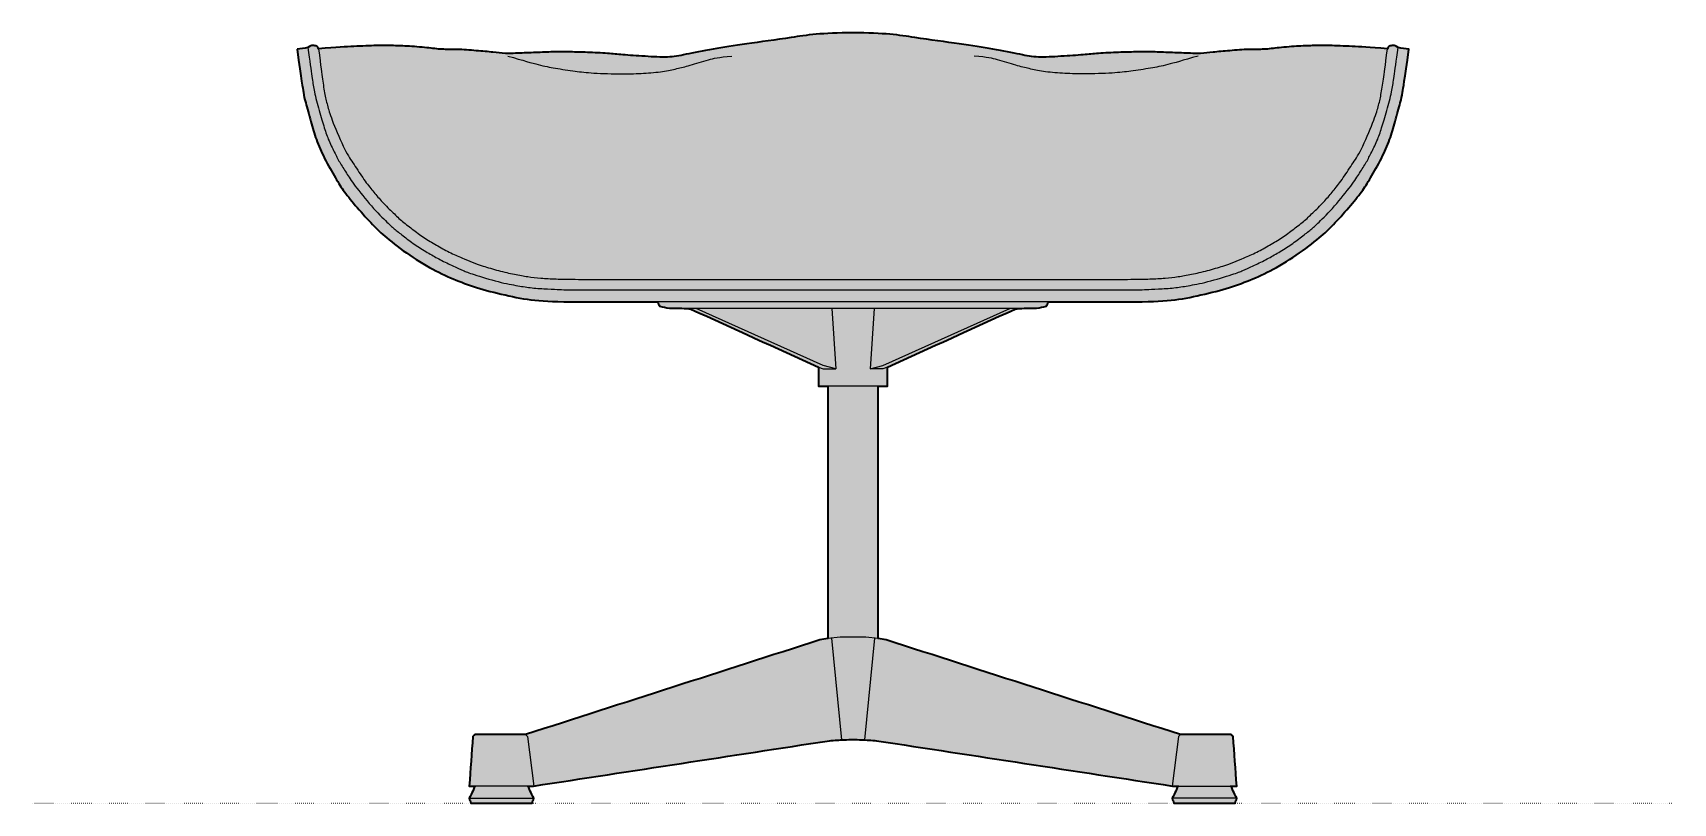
# Model space of a CAD drawing. Header units: millimetres. Extents: x 0 to 2629, y -1781 to 800.
# Drawn here: x 0 to 894, y -1781 to -1361 of the extents above; entities that cross this region are included whole.
import ezdxf

# ---------------------------------------------------------------- set-up
doc = ezdxf.new("R2010")
doc.units = ezdxf.units.MM
doc.linetypes.add('Dots', pattern=[1, 0, -1])
doc.layers.add('Blocks', color=7, linetype='Continuous')
doc.layers.add('Blocks$Fill', color=7, linetype='Continuous', true_color=0xffffff)
for name, color, linetype, lineweight, true_color in [('Blocks$Inner', 7, 'Continuous', 25, 0x007f00), ('Blocks$Outline', 7, 'Continuous', 35, 0xff3f3f), ('Groud', 7, 'Dots', 25, 0x243775)]:
    doc.layers.add(name, color=color, linetype=linetype, lineweight=lineweight, true_color=true_color)

# ---------------------------------------------------------------- blocks, each defined once
blk = doc.blocks.new('Eames Lounge Chair Ottoman Front')
at = {"layer": 'Blocks$Fill', "extrusion": (0, 0, -1)}
blk.add_hatch(color=256, dxfattribs=at).paths.add_polyline_path([(601.36, 410.89), (595.54, 411.78), (595.3, 411.97), (595.07, 412.14), (594.96, 412.22), (594.85, 412.29), (594.74, 412.36), (594.64, 412.42), (594.54, 412.48), (594.45, 412.54), (594.35, 412.59), (594.26, 412.64), (594.17, 412.68), (594.09, 412.72), (594, 412.75), (593.92, 412.78), (593.84, 412.81), (593.76, 412.84), (593.68, 412.86), (593.6, 412.88), (593.52, 412.89), (593.45, 412.91), (593.37, 412.92), (593.3, 412.93), (593.23, 412.94), (593.16, 412.94), (593.09, 412.95), (593.02, 412.95), (592.94, 412.95), (592.87, 412.95), (592.73, 412.95), (592.59, 412.94), (592.45, 412.93), (592.31, 412.92), (592.17, 412.9), (592.03, 412.88), (591.89, 412.86), (591.75, 412.83), (591.61, 412.8), (591.48, 412.77), (591.35, 412.74), (591.22, 412.7), (591.1, 412.66), (590.98, 412.62), (590.87, 412.58), (590.81, 412.56), (590.76, 412.53), (590.71, 412.51), (590.66, 412.48), (590.61, 412.46), (590.56, 412.43), (590.51, 412.41), (590.46, 412.38), (590.42, 412.35), (590.38, 412.32), (590.33, 412.29), (590.29, 412.26), (590.25, 412.23), (590.22, 412.2), (590.18, 412.16), (590.14, 412.13), (590.11, 412.09), (590.07, 412.05), (590.04, 412.01), (590.01, 411.97), (589.98, 411.93), (589.95, 411.89), (589.92, 411.85), (589.89, 411.8), (589.86, 411.75), (589.83, 411.7), (589.81, 411.65), (589.78, 411.6), (589.76, 411.55), (589.73, 411.49), (589.71, 411.43), (589.68, 411.37), (589.66, 411.31), (589.64, 411.25), (589.6, 411.11), (577.83, 412.02), (570.37, 412.42), (558.11, 412.91), (553.53, 412.94), (549.65, 412.87), (541.32, 412.57), (535.98, 412.2), (524.27, 411.01), (523.3, 410.94), (522.34, 410.88), (521.38, 410.84), (513.97, 410.77), (511.53, 410.67), (503.76, 410.1), (489.53, 408.73), (488.67, 408.67), (487.75, 408.64), (486.78, 408.62), (485.74, 408.61), (483.53, 408.65), (459.77, 409.45), (452.16, 409.4), (437.49, 408.94), (411.7, 407.04), (405.21, 406.67), (402.18, 406.59), (400.76, 406.58), (399.4, 406.62), (398.13, 406.69), (396.91, 406.79), (395.72, 406.94), (394.53, 407.11), (392.08, 407.56), (374.57, 410.99), (332.01, 417.29), (322.14, 418.65), (318.4, 419.04), (314.25, 419.36), (309.59, 419.62), (304.32, 419.78), (298.33, 419.84), (292.35, 419.78), (287.08, 419.62), (282.42, 419.36), (278.27, 419.04), (274.53, 418.65), (240.51, 413.81), (222.1, 410.99), (204.59, 407.56), (202.14, 407.11), (200.95, 406.94), (199.76, 406.79), (198.54, 406.69), (197.27, 406.62), (195.91, 406.58), (194.49, 406.59), (191.46, 406.67), (184.97, 407.04), (159.18, 408.94), (144.51, 409.4), (136.9, 409.45), (113.14, 408.65), (110.93, 408.61), (109.89, 408.62), (108.92, 408.64), (108, 408.67), (107.14, 408.73), (92.91, 410.1), (85.14, 410.67), (82.7, 410.77), (75.29, 410.84), (74.32, 410.88), (73.37, 410.94), (72.4, 411.01), (60.69, 412.2), (55.35, 412.57), (47.02, 412.87), (43.14, 412.94), (38.56, 412.91), (26.3, 412.42), (18.84, 412.02), (7.07, 411.11), (7.03, 411.25), (7.01, 411.31), (6.99, 411.37), (6.96, 411.43), (6.94, 411.49), (6.91, 411.55), (6.89, 411.6), (6.86, 411.65), (6.84, 411.7), (6.81, 411.75), (6.78, 411.8), (6.75, 411.85), (6.72, 411.89), (6.69, 411.93), (6.66, 411.97), (6.63, 412.01), (6.6, 412.05), (6.56, 412.09), (6.53, 412.13), (6.49, 412.16), (6.45, 412.2), (6.42, 412.23), (6.38, 412.26), (6.34, 412.29), (6.29, 412.32), (6.25, 412.35), (6.21, 412.38), (6.16, 412.41), (6.11, 412.43), (6.06, 412.46), (6.01, 412.48), (5.96, 412.51), (5.91, 412.53), (5.86, 412.56), (5.8, 412.58), (5.69, 412.62), (5.57, 412.66), (5.44, 412.7), (5.32, 412.74), (5.19, 412.77), (5.06, 412.8), (4.92, 412.83), (4.78, 412.86), (4.64, 412.88), (4.5, 412.9), (4.36, 412.92), (4.22, 412.93), (4.08, 412.94), (3.94, 412.95), (3.8, 412.95), (3.73, 412.95), (3.65, 412.95), (3.58, 412.95), (3.51, 412.94), (3.44, 412.94), (3.37, 412.93), (3.3, 412.92), (3.22, 412.91), (3.15, 412.89), (3.07, 412.88), (2.99, 412.86), (2.91, 412.84), (2.83, 412.81), (2.75, 412.78), (2.67, 412.75), (2.58, 412.72), (2.5, 412.68), (2.41, 412.64), (2.31, 412.59), (2.22, 412.54), (2.13, 412.48), (2.03, 412.42), (1.92, 412.36), (1.82, 412.29), (1.71, 412.22), (1.6, 412.14), (1.37, 411.97), (1.13, 411.78), (-4.69, 410.89), (-1.24, 387.49), (-0.98, 385.92), (-0.72, 384.6), (-0.41, 383.24), (2.85, 371.56), (4.3, 366.48), (5.05, 364.05), (5.87, 361.63), (6.31, 360.41), (6.79, 359.18), (7.84, 356.67), (9.01, 354.08), (10.32, 351.41), (11.77, 348.66), (13.28, 345.92), (16.19, 340.89), (17.47, 338.78), (18.67, 336.88), (19.88, 335.08), (21.18, 333.24), (22.65, 331.27), (24.3, 329.16), (26.11, 326.94), (28.08, 324.61), (32.34, 319.82), (36.47, 315.39), (38.3, 313.5), (40.1, 311.73), (42.02, 309.95), (44.25, 308.03), (46.9, 305.87), (49.93, 303.53), (53.23, 301.09), (56.73, 298.65), (60.32, 296.31), (63.94, 294.09), (67.51, 292.03), (70.96, 290.16), (74.24, 288.51), (77.39, 287.03), (80.46, 285.7), (83.51, 284.46), (86.59, 283.28), (89.78, 282.15), (93.13, 281.05), (96.71, 279.98), (100.56, 278.93), (104.59, 277.91), (112.75, 276.08), (116.7, 275.3), (120.67, 274.63), (122.72, 274.35), (124.86, 274.09), (127.09, 273.87), (129.44, 273.69), (134.62, 273.44), (191.81, 273.21), (192.92, 270.8), (198.25, 269.76), (205.1, 269.76), (209.99, 269.28), (279.48, 237.69), (279.6, 227.34), (284.65, 227.34), (284.67, 90.52), (284.66, 89.77), (280.34, 89.01), (119.89, 37.39), (92.25, 37.39), (91.11, 36.35), (89.18, 9.36), (92.54, 9.36), (91.84, 8.52), (91.11, 6.5), (89.18, 2.8), (89.99, 0), (123.45, 0), (124.36, 2.8), (122.32, 6.54), (121.6, 8.52), (120.85, 9.36), (124.26, 9.34), (285.47, 34.06), (293.66, 34.61), (298.33, 34.63), (303.01, 34.61), (311.2, 34.06), (472.41, 9.34), (475.82, 9.36), (475.07, 8.52), (474.35, 6.54), (472.31, 2.8), (473.22, 0), (506.68, 0), (507.49, 2.8), (505.56, 6.5), (504.83, 8.52), (504.13, 9.36), (507.49, 9.36), (505.56, 36.35), (504.42, 37.39), (476.78, 37.39), (316.33, 89.01), (312.01, 89.77), (312, 90.52), (312.02, 227.34), (317.07, 227.34), (317.19, 237.69), (386.68, 269.28), (391.57, 269.76), (398.42, 269.76), (403.75, 270.8), (404.86, 273.21), (440.12, 273.23), (462.05, 273.44), (467.23, 273.69), (469.58, 273.87), (471.81, 274.09), (473.95, 274.35), (476, 274.63), (479.97, 275.3), (483.92, 276.08), (492.08, 277.91), (496.11, 278.93), (499.96, 279.98), (503.54, 281.05), (506.89, 282.15), (510.08, 283.28), (513.16, 284.46), (516.21, 285.7), (519.28, 287.03), (522.43, 288.51), (525.71, 290.16), (529.16, 292.03), (532.73, 294.09), (536.35, 296.31), (539.94, 298.65), (543.44, 301.09), (546.74, 303.53), (549.77, 305.87), (552.42, 308.03), (554.65, 309.95), (556.57, 311.73), (558.37, 313.5), (560.2, 315.39), (564.33, 319.82), (568.59, 324.61), (570.56, 326.94), (572.37, 329.16), (574.02, 331.27), (575.49, 333.24), (576.79, 335.08), (578, 336.88), (579.2, 338.78), (580.48, 340.89), (583.39, 345.92), (584.9, 348.66), (586.35, 351.41), (587.66, 354.08), (588.83, 356.67), (589.88, 359.18), (590.36, 360.41), (590.8, 361.63), (591.62, 364.05), (592.37, 366.48), (596.65, 381.59), (597.08, 383.24), (597.39, 384.6), (597.65, 385.92)], flags=0)
at = {"layer": 'Blocks$Inner'}
for points in [[(-191.81, 273.21), (-298.33, 273.21), (-404.86, 273.21)], [(-205.9, 269.68), (-298.33, 269.68), (-390.77, 269.68)], [(-317.19, 237.69), (-314.57, 236.77), (-307.73, 236.77), (-314.68, 238.61), (-383.76, 269.68)], [(-309.9, 269.68), (-307.73, 236.77)], [(-286.77, 269.68), (-288.94, 236.77)], [(-279.48, 237.69), (-282.1, 236.77), (-288.94, 236.77), (-281.99, 238.61), (-212.91, 269.68)], [(-284.65, 227.34), (-298.33, 227.34), (-312.02, 227.34)], [(-284.66, 89.77), (-291.27, 90.52), (-298.33, 90.52), (-305.4, 90.52), (-312.01, 89.77)], [(-310.1, 89.99), (-304.62, 34.51)], [(-286.57, 89.99), (-292.05, 34.51)], [(-476.78, 37.39), (-475.8, 36.35), (-472.33, 9.36)], [(-119.89, 37.39), (-120.87, 36.35), (-124.34, 9.36)], [(-475.82, 9.36), (-504.13, 9.36)], [(-120.85, 9.36), (-92.54, 9.36)], [(-507.49, 2.8), (-472.32, 2.77)], [(-89.18, 2.8), (-124.35, 2.77)]]:
    blk.add_lwpolyline(points, dxfattribs=at)
for points, knots in [([(-595.54, 411.78), (-594.41, 404.3), (-593.06, 394.52), (-592.37, 389.57), (-589.85, 378.85), (-586.6, 368.42), (-584.62, 362.08), (-580.83, 354.48), (-578.35, 349.46), (-574.49, 343.43), (-570.62, 337.4), (-560.74, 324.95), (-551.33, 315.65), (-548.2, 312.81), (-542.94, 308.76), (-536.52, 303.8), (-529.36, 299.59), (-523.5, 296.15), (-516.03, 292.67), (-510.62, 290.15), (-506.79, 288.61), (-490.76, 283.71), (-480.46, 281.92), (-473.69, 280.74), (-464.35, 280.24), (-457.6, 279.88), (-454.95, 279.74), (-433.97, 279.74), (-423.93, 279.74), (-298.33, 279.74), (-172.74, 279.74), (-162.7, 279.74), (-141.72, 279.74), (-139.07, 279.88), (-132.32, 280.24), (-122.98, 280.74), (-116.21, 281.92), (-105.91, 283.71), (-89.88, 288.61), (-86.05, 290.15), (-80.64, 292.67), (-73.17, 296.15), (-67.31, 299.59), (-60.15, 303.8), (-53.73, 308.76), (-48.47, 312.81), (-45.34, 315.65), (-35.93, 324.95), (-26.05, 337.4), (-22.18, 343.43), (-18.32, 349.46), (-15.84, 354.48), (-12.05, 362.08), (-10.07, 368.42), (-6.82, 378.85), (-4.3, 389.57), (-3.61, 394.52), (-2.26, 404.3), (-1.13, 411.78)], [0, 0, 0, 0, 0.0146833, 0.0293666, 0.0440498, 0.0587331, 0.0734164, 0.0880997, 0.1027829, 0.1174662, 0.1321495, 0.1468328, 0.161516, 0.1761993, 0.1908826, 0.2055659, 0.2202491, 0.2349324, 0.2496157, 0.264299, 0.2789823, 0.2936655, 0.3083488, 0.3230321, 0.3377154, 0.3523986, 0.3670819, 0.3817652, 0.3964485, 0.3964485, 0.3964485, 0.4111317, 0.425815, 0.4404983, 0.4551816, 0.4698648, 0.4845481, 0.4992314, 0.5139147, 0.528598, 0.5432812, 0.5579645, 0.5726478, 0.5873311, 0.6020143, 0.6166976, 0.6313809, 0.6460642, 0.6607474, 0.6754307, 0.690114, 0.7047973, 0.7194805, 0.7341638, 0.7488471, 0.7635304, 0.7782137, 0.7928969, 0.7928969, 0.7928969, 0.7928969]), ([(-589.6, 411.11), (-588.32, 400.91), (-587.62, 394.43), (-586.1, 385.86), (-584.77, 379.7), (-582.45, 372.45), (-574.95, 354.59), (-570.51, 348.49), (-564.77, 339.44), (-559.84, 333.49), (-555.86, 328.48), (-549.33, 322.08), (-544.79, 317.63), (-538.56, 312.89), (-532.33, 308.15), (-525.44, 304.16), (-518.54, 300.17), (-511.16, 297), (-505.8, 294.69), (-500.61, 292.87), (-491.52, 290.15), (-482.59, 288.16), (-475.52, 286.88), (-468.75, 286.15), (-460.13, 285.61), (-451.77, 285.47), (-431.36, 285.47), (-410.6, 285.47), (-298.33, 285.47), (-186.07, 285.47), (-165.31, 285.47), (-144.9, 285.47), (-136.54, 285.61), (-127.92, 286.15), (-121.15, 286.88), (-114.08, 288.16), (-105.15, 290.15), (-96.06, 292.87), (-90.87, 294.69), (-85.51, 297), (-78.13, 300.17), (-71.23, 304.16), (-64.34, 308.15), (-58.11, 312.89), (-51.88, 317.63), (-47.34, 322.08), (-40.81, 328.48), (-36.83, 333.49), (-31.9, 339.44), (-26.16, 348.49), (-21.72, 354.59), (-14.22, 372.45), (-11.9, 379.7), (-10.57, 385.86), (-9.05, 394.43), (-8.35, 400.91), (-7.07, 411.11)], [0, 0, 0, 0, 0.0148452, 0.0296904, 0.0445356, 0.0593808, 0.074226, 0.0890712, 0.1039164, 0.1187615, 0.1336067, 0.1484519, 0.1632971, 0.1781423, 0.1929875, 0.2078327, 0.2226779, 0.2375231, 0.2523683, 0.2672135, 0.2820587, 0.2969039, 0.3117491, 0.3265942, 0.3414394, 0.3562846, 0.3711298, 0.385975, 0.385975, 0.385975, 0.4008202, 0.4156654, 0.4305106, 0.4453558, 0.460201, 0.4750462, 0.4898914, 0.5047366, 0.5195818, 0.534427, 0.5492721, 0.5641173, 0.5789625, 0.5938077, 0.6086529, 0.6234981, 0.6383433, 0.6531885, 0.6680337, 0.6828789, 0.6977241, 0.7125693, 0.7274145, 0.7422597, 0.7571049, 0.77195, 0.77195, 0.77195, 0.77195])]:
    blk.add_open_spline(points, degree=3, knots=knots, dxfattribs=at)
for points in [[(-486.53, 407.2), (-477.83, 404.69), (-468.96, 402.12), (-461.23, 400.58), (-449.13, 398.84), (-441.26, 397.88), (-423.02, 397.22), (-412.6, 397.76), (-401.49, 398.59), (-394.19, 400.35), (-387.88, 401.86), (-376.39, 405.49), (-371.87, 406.47), (-364.42, 407.2)], [(-110.14, 407.2), (-118.84, 404.69), (-127.71, 402.12), (-135.44, 400.58), (-147.54, 398.84), (-155.41, 397.88), (-173.65, 397.22), (-184.07, 397.76), (-195.18, 398.59), (-202.48, 400.35), (-208.79, 401.86), (-220.28, 405.49), (-224.8, 406.47), (-232.25, 407.2)]]:
    blk.add_open_spline(points, degree=3, dxfattribs=at)
at = {"layer": 'Blocks$Outline'}
blk.add_open_spline([(-601.36, 410.89), (-599.42, 411.19), (-597.48, 411.48), (-595.54, 411.78), (-594.21, 412.87), (-592.77, 413.08), (-590.41, 412.58), (-589.82, 411.85), (-589.6, 411.11), (-579.39, 411.99), (-570.27, 412.42), (-557.18, 413.04), (-549.65, 412.87), (-542.11, 412.7), (-529.86, 411.74), (-522.44, 410.64), (-514.46, 410.98), (-503.54, 410.08), (-493.91, 409.28), (-488.45, 408.43), (-478.8, 408.81), (-468.67, 409.21), (-459.37, 409.52), (-452.47, 409.41), (-443.73, 409.26), (-431.14, 408.65), (-424.96, 407.86), (-411.68, 407.04), (-398.52, 406.2), (-390.66, 407.85), (-374.8, 411.11), (-357.58, 413.62), (-331.82, 417.26), (-315.35, 419.84), (-298.33, 419.84), (-281.32, 419.84), (-264.85, 417.26), (-239.09, 413.62), (-221.87, 411.11), (-206.01, 407.85), (-198.15, 406.2), (-184.99, 407.04), (-171.71, 407.86), (-165.53, 408.65), (-152.94, 409.26), (-144.2, 409.41), (-137.3, 409.52), (-128, 409.21), (-117.87, 408.81), (-108.22, 408.43), (-102.76, 409.28), (-93.13, 410.08), (-82.21, 410.98), (-74.23, 410.64), (-66.81, 411.74), (-54.56, 412.7), (-47.02, 412.87), (-39.49, 413.04), (-26.4, 412.42), (-17.28, 411.99), (-7.07, 411.11), (-6.85, 411.85), (-6.26, 412.58), (-3.9, 413.08), (-2.46, 412.87), (-1.13, 411.78), (0.81, 411.48), (2.75, 411.19), (4.69, 410.89), (2.2, 393.53), (1.06, 386.16), (0.46, 383.07), (-3, 371.14), (-5.56, 361.75), (-9.94, 351.68), (-16.63, 339.99), (-20.69, 333.65), (-27.69, 324.84), (-37.03, 314.68), (-43, 308.78), (-56.48, 298.39), (-71.46, 289.57), (-83.42, 284.31), (-95.91, 279.94), (-113.18, 275.81), (-127.88, 273.28), (-151.94, 273.21), (-186.42, 273.21), (-191.81, 273.21), (-192.18, 272.41), (-192.55, 271.61), (-192.92, 270.8), (-194.7, 270.45), (-196.47, 270.11), (-198.25, 269.76), (-200.53, 269.76), (-202.81, 269.76), (-205.1, 269.76), (-206.73, 269.6), (-208.36, 269.44), (-209.99, 269.28), (-233.15, 258.75), (-256.31, 248.22), (-279.48, 237.69), (-279.52, 234.24), (-279.56, 230.79), (-279.6, 227.34), (-281.28, 227.34), (-282.97, 227.34), (-284.65, 227.34), (-284.66, 181.73), (-284.66, 136.13), (-284.67, 90.52), (-284.67, 90.27), (-284.66, 90.02), (-284.66, 89.77), (-283.22, 89.52), (-281.78, 89.26), (-280.34, 89.01), (-226.86, 71.8), (-173.37, 54.6), (-119.89, 37.39), (-110.68, 37.39), (-101.46, 37.39), (-92.25, 37.39), (-91.87, 37.05), (-91.49, 36.7), (-91.11, 36.35), (-90.47, 27.35), (-89.82, 18.36), (-89.18, 9.36), (-90.3, 9.36), (-91.42, 9.36), (-92.54, 9.36), (-92.31, 9.08), (-92.07, 8.8), (-91.84, 8.52), (-91.6, 7.85), (-91.36, 7.17), (-91.11, 6.5), (-90.47, 5.27), (-89.82, 4.03), (-89.18, 2.8), (-89.45, 1.87), (-89.72, 0.93), (-89.99, 0), (-101.14, 0), (-112.3, 0), (-123.45, 0), (-123.76, 0.93), (-124.06, 1.87), (-124.36, 2.8), (-123.68, 4.04), (-123, 5.29), (-122.32, 6.54), (-122.08, 7.2), (-121.84, 7.86), (-121.6, 8.52), (-121.35, 8.8), (-121.1, 9.08), (-120.85, 9.36), (-121.98, 9.36), (-123.12, 9.35), (-124.26, 9.34), (-178, 17.58), (-231.73, 25.82), (-285.47, 34.06), (-288.2, 34.25), (-290.93, 34.43), (-293.66, 34.61), (-295.22, 34.62), (-296.78, 34.63), (-298.33, 34.63), (-299.89, 34.63), (-301.45, 34.62), (-303.01, 34.61), (-305.74, 34.43), (-308.47, 34.25), (-311.2, 34.06), (-364.94, 25.82), (-418.67, 17.58), (-472.41, 9.34), (-473.55, 9.35), (-474.68, 9.36), (-475.82, 9.36), (-475.57, 9.08), (-475.32, 8.8), (-475.07, 8.52), (-474.83, 7.86), (-474.59, 7.2), (-474.35, 6.54), (-473.67, 5.29), (-472.99, 4.04), (-472.31, 2.8), (-472.61, 1.87), (-472.91, 0.93), (-473.22, 0), (-484.37, 0), (-495.53, 0), (-506.68, 0), (-506.95, 0.93), (-507.22, 1.87), (-507.49, 2.8), (-506.85, 4.03), (-506.2, 5.27), (-505.56, 6.5), (-505.31, 7.17), (-505.07, 7.85), (-504.83, 8.52), (-504.6, 8.8), (-504.36, 9.08), (-504.13, 9.36), (-505.25, 9.36), (-506.37, 9.36), (-507.49, 9.36), (-506.85, 18.36), (-506.2, 27.35), (-505.56, 36.35), (-505.18, 36.7), (-504.8, 37.05), (-504.42, 37.39), (-495.21, 37.39), (-485.99, 37.39), (-476.78, 37.39), (-423.3, 54.6), (-369.81, 71.8), (-316.33, 89.01), (-314.89, 89.26), (-313.45, 89.52), (-312.01, 89.77), (-312, 90.02), (-312, 90.27), (-312, 90.52), (-312.01, 136.13), (-312.01, 181.73), (-312.02, 227.34), (-313.7, 227.34), (-315.39, 227.34), (-317.07, 227.34), (-317.11, 230.79), (-317.15, 234.24), (-317.19, 237.69), (-340.36, 248.22), (-363.52, 258.75), (-386.68, 269.28), (-388.31, 269.44), (-389.94, 269.6), (-391.57, 269.76), (-393.86, 269.76), (-396.14, 269.76), (-398.42, 269.76), (-400.2, 270.11), (-401.97, 270.45), (-403.75, 270.8), (-404.12, 271.61), (-404.49, 272.41), (-404.86, 273.21), (-410.25, 273.21), (-444.73, 273.21), (-468.79, 273.28), (-483.49, 275.81), (-500.76, 279.94), (-513.25, 284.31), (-525.21, 289.57), (-540.19, 298.39), (-553.67, 308.78), (-559.64, 314.68), (-568.98, 324.84), (-575.98, 333.65), (-580.04, 339.99), (-586.73, 351.68), (-591.11, 361.75), (-593.67, 371.14), (-597.13, 383.07), (-597.73, 386.16), (-598.87, 393.53), (-601.36, 410.89)], degree=3, knots=[5.214989, 5.214989, 5.214989, 5.214989, 5.221289, 5.221289, 5.221289, 5.223893, 5.226496, 5.2291, 5.2291, 5.2291, 5.242157, 5.255214, 5.268271, 5.281328, 5.294385, 5.307442, 5.320499, 5.333556, 5.346613, 5.35967, 5.372727, 5.385784, 5.398841, 5.411898, 5.424955, 5.438013, 5.45107, 5.464127, 5.477184, 5.490241, 5.503298, 5.516355, 5.529412, 5.542485, 5.542485, 5.542485, 5.555559, 5.568616, 5.581673, 5.59473, 5.607787, 5.620844, 5.633901, 5.646958, 5.660015, 5.673072, 5.686129, 5.699186, 5.712243, 5.725301, 5.738358, 5.751415, 5.764472, 5.777529, 5.790586, 5.803643, 5.8167, 5.829757, 5.842814, 5.855871, 5.855871, 5.855871, 5.858474, 5.861078, 5.863681, 5.863681, 5.863681, 5.869982, 5.869982, 5.869982, 5.886225, 5.902469, 5.918713, 5.934956, 5.9512, 5.967444, 5.983687, 5.999931, 6.016175, 6.032418, 6.048662, 6.064906, 6.081149, 6.097393, 6.113637, 6.12988, 6.146124, 6.162368, 6.162368, 6.162368, 6.165211, 6.165211, 6.165211, 6.171018, 6.171018, 6.171018, 6.178351, 6.178351, 6.178351, 6.18361, 6.18361, 6.18361, 6.265303, 6.265303, 6.265303, 6.276381, 6.276381, 6.276381, 6.281794, 6.281794, 6.281794, 6.428214, 6.428214, 6.428214, 6.429214, 6.429214, 6.429214, 6.433913, 6.433913, 6.433913, 6.614299, 6.614299, 6.614299, 6.643875, 6.643875, 6.643875, 6.645529, 6.645529, 6.645529, 6.674487, 6.674487, 6.674487, 6.678081, 6.678081, 6.678081, 6.679249, 6.679249, 6.679249, 6.681544, 6.681544, 6.681544, 6.686016, 6.686016, 6.686016, 6.689134, 6.689134, 6.689134, 6.724948, 6.724948, 6.724948, 6.728098, 6.728098, 6.728098, 6.732657, 6.732657, 6.732657, 6.734914, 6.734914, 6.734914, 6.736122, 6.736122, 6.736122, 6.73978, 6.73978, 6.73978, 6.914318, 6.914318, 6.914318, 6.923107, 6.923107, 6.923107, 6.928111, 6.928111, 6.928111, 6.933115, 6.933115, 6.933115, 6.941904, 6.941904, 6.941904, 7.116442, 7.116442, 7.116442, 7.1201, 7.1201, 7.1201, 7.121308, 7.121308, 7.121308, 7.123565, 7.123565, 7.123565, 7.128124, 7.128124, 7.128124, 7.131274, 7.131274, 7.131274, 7.167088, 7.167088, 7.167088, 7.170206, 7.170206, 7.170206, 7.174678, 7.174678, 7.174678, 7.176973, 7.176973, 7.176973, 7.17814, 7.17814, 7.17814, 7.181735, 7.181735, 7.181735, 7.210693, 7.210693, 7.210693, 7.212347, 7.212347, 7.212347, 7.241923, 7.241923, 7.241923, 7.422309, 7.422309, 7.422309, 7.427008, 7.427008, 7.427008, 7.428008, 7.428008, 7.428008, 7.574428, 7.574428, 7.574428, 7.579841, 7.579841, 7.579841, 7.590918, 7.590918, 7.590918, 7.672611, 7.672611, 7.672611, 7.677871, 7.677871, 7.677871, 7.685204, 7.685204, 7.685204, 7.691011, 7.691011, 7.691011, 7.693854, 7.693854, 7.693854, 7.710098, 7.726341, 7.742585, 7.758829, 7.775072, 7.791316, 7.80756, 7.823803, 7.840047, 7.856291, 7.872534, 7.888778, 7.905022, 7.921265, 7.937509, 7.953753, 7.969996, 7.98624, 7.98624, 7.98624, 7.98624], dxfattribs=at)

msp = doc.modelspace()

# ---------------------------------------------------------------- linework, layer by layer
at = {"layer": 'Groud'}
msp.add_lwpolyline([(0, -1780.83), (894.12, -1780.83)], dxfattribs=at)

# ---------------------------------------------------------------- block references
at = {"layer": 'Blocks'}
msp.add_blockref('Eames Lounge Chair Ottoman Front', (745.39, -1780.83), dxfattribs=at)

doc.saveas('drawing.dxf')
